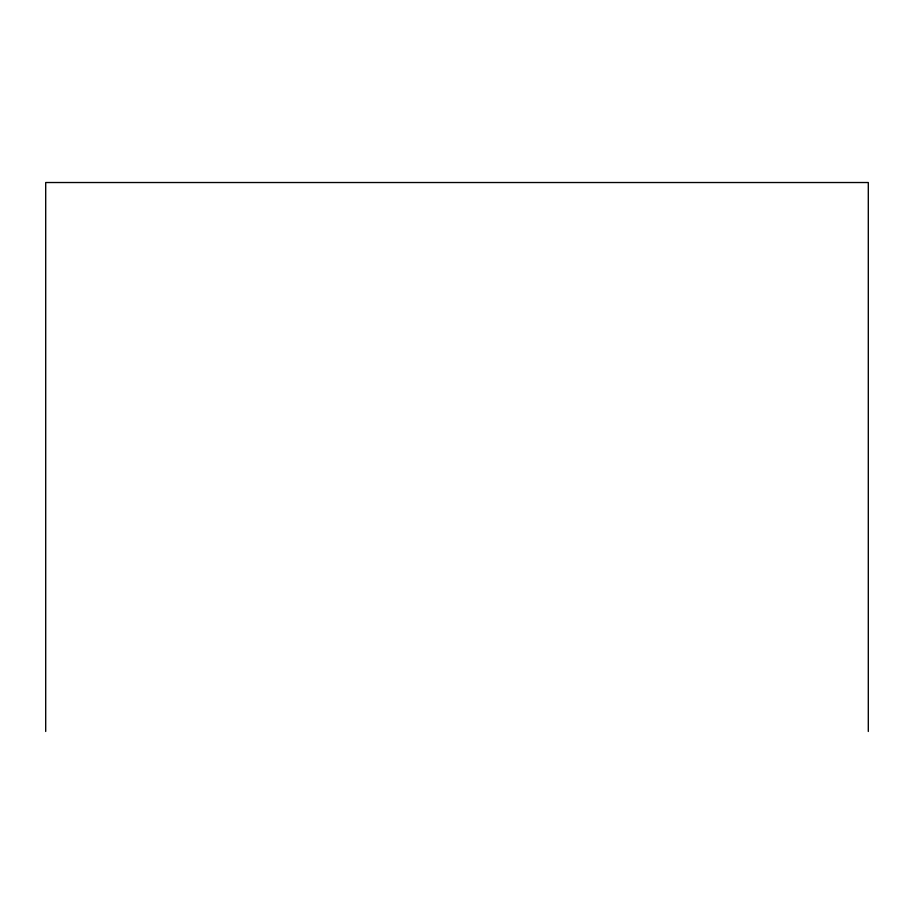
<?xml version="1.0" encoding="UTF-8"?>
<svg xmlns="http://www.w3.org/2000/svg" width="914" height="914" viewBox="0 0 914 914"><rect width="100%" height="100%" fill="white"/><g stroke="black" fill="none" stroke-linecap="round" stroke-linejoin="round"><path stroke-width="1.37" d="M868.3 731.474L868.3 182.526L45.7 182.526L45.7 731.474"/></g></svg>
